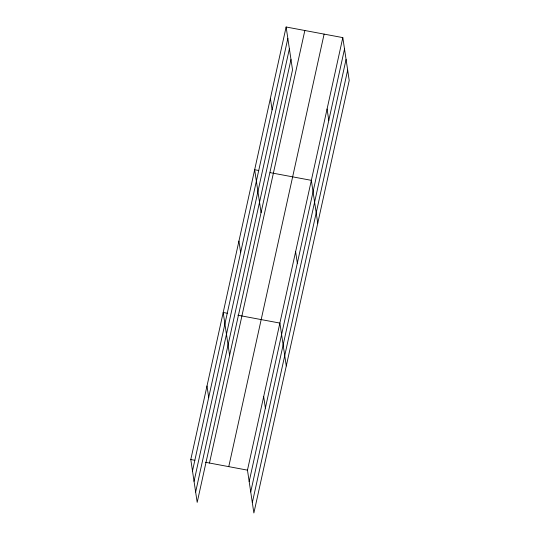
<?xml version="1.0" encoding="UTF-8"?>
<svg xmlns="http://www.w3.org/2000/svg" width="540" height="540" viewBox="0 0 540 540"><rect width="100%" height="100%" fill="white"/><g stroke="black" fill="none" stroke-linecap="round" stroke-linejoin="round"><path stroke-width="0.81" d="M286.126 27L292.531 69.856L197.188 502.389L190.782 459.533L286.126 27L342.812 37.611L349.218 80.467L253.874 513L247.469 470.144L342.812 37.611M192.49 470.961L287.834 38.428M194.042 481.329L289.386 48.803M195.642 492.014L290.986 59.488M209.486 463.03L304.837 30.503M228.764 466.641L324.108 34.108M249.176 481.572L344.52 49.039M250.722 491.94L346.066 59.413M252.322 502.632L347.666 70.099M258.734 170.498L254.664 169.736L261.07 212.591M270.115 172.631L311.351 180.347L317.75 223.202M227.266 313.234L223.202 312.471L229.608 355.327M237.843 315.212L279.882 323.082L286.288 365.938M190.782 459.533L194.852 460.289M205.423 462.274L247.469 470.144M327.078 108.979L328.786 120.407M295.616 251.714L297.324 263.142M270.398 98.368L272.106 109.796M263.675 396.61L265.383 408.044M238.93 241.103L240.638 252.531M206.996 385.999L208.703 397.433"/></g></svg>
